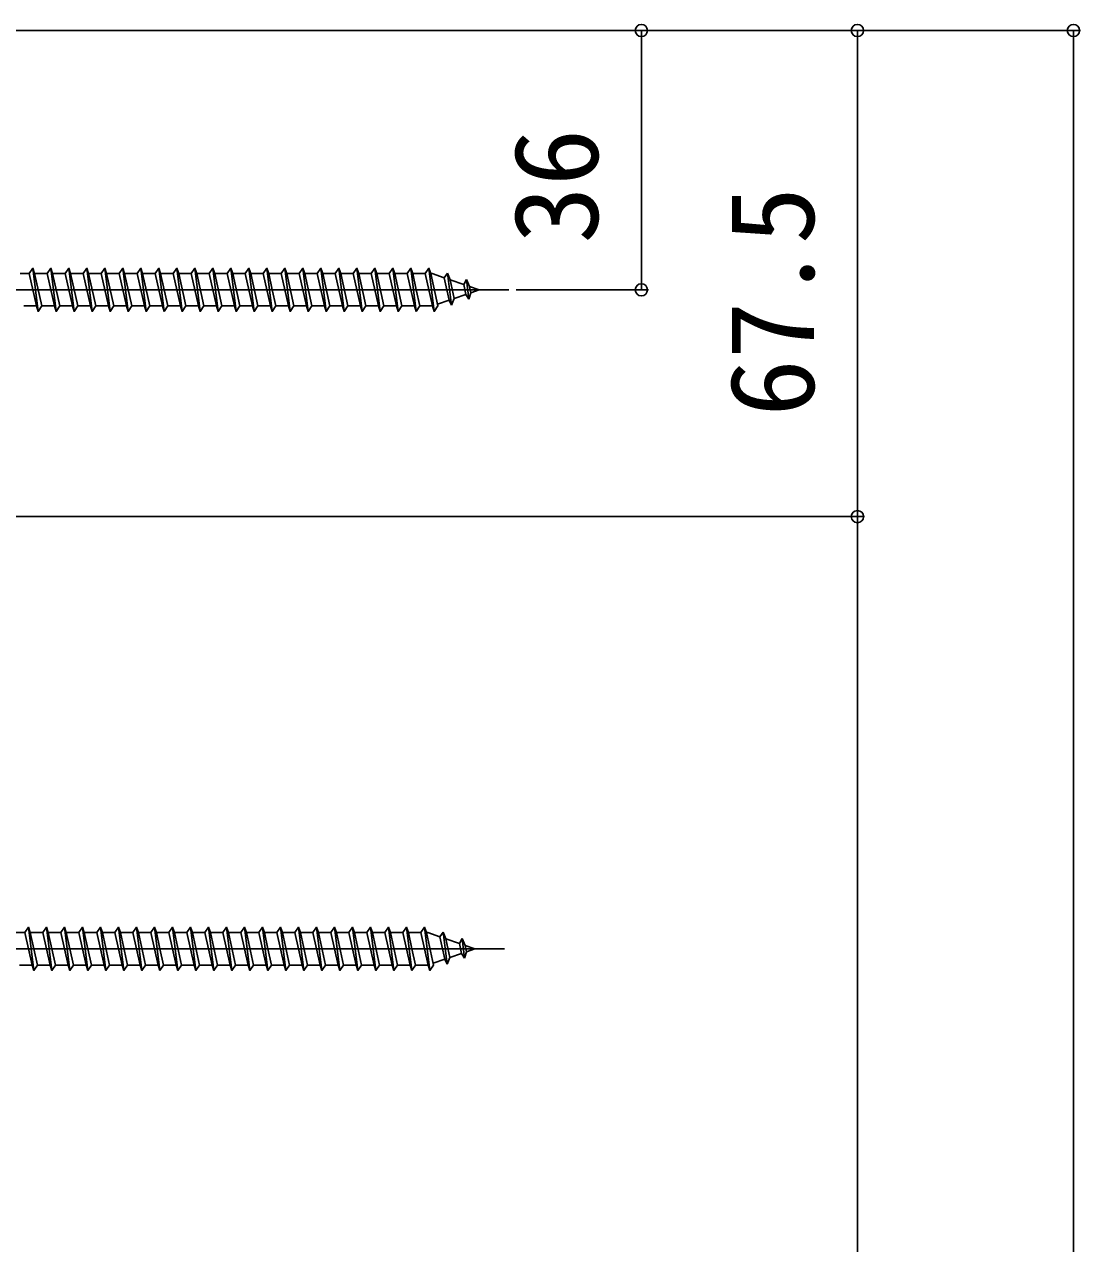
# Model space of a CAD drawing. Units: millimetres, scale not verified. Extents: x -700 to 700, y -1043 to 1037.
# Drawn here: x 204.8 to 351.5, y 631.4 to 800.7 of the extents above; entities that cross this region are included whole.
import ezdxf
from ezdxf.enums import TextEntityAlignment as Align

# ---------------------------------------------------------------- set-up
doc = ezdxf.new("R2010")
doc.units = ezdxf.units.MM
doc.header["$LTSCALE"] = 6
for name, color, linetype in [('0-4_YKK_12', 2, 'Continuous'), ('0-5_YKK_13', 4, 'Continuous'), ('0-6_YKK_D', 6, 'Continuous')]:
    doc.layers.add(name, color=color, linetype=linetype)
doc.styles.add('ＭＳ ゴシック', font='')
doc.styles.get('ＭＳ ゴシック').set_extended_font_data('MS Gothic')

msp = doc.modelspace()

# ---------------------------------------------------------------- linework, layer by layer
at = {"layer": '0-4_YKK_12'}
for p, q in [((169.999, 763.855), (272.108, 763.855)), ((169.399, 672.35), (271.508, 672.35))]:
    msp.add_line(p, q, dxfattribs=at)
at = {"layer": '0-5_YKK_13'}
for p, q in [((204.249, 766.105), (205.499, 766.105)), ((205.999, 766.855), (206.749, 760.855)), ((206.249, 766.105), (207.999, 766.105)), ((206.249, 766.105), (207.249, 761.605)), ((208.499, 766.855), (209.249, 760.855)), ((208.749, 766.105), (210.499, 766.105)), ((208.749, 766.105), (209.749, 761.605)), ((210.999, 766.855), (211.749, 760.855)), ((211.249, 766.105), (212.999, 766.105)), ((211.249, 766.105), (212.249, 761.605)), ((213.499, 766.855), (214.249, 760.855)), ((213.749, 766.105), (215.499, 766.105)), ((213.749, 766.105), (214.749, 761.605)), ((215.999, 766.855), (216.749, 760.855)), ((216.249, 766.105), (217.999, 766.105)), ((216.249, 766.105), (217.249, 761.605)), ((218.499, 766.855), (219.249, 760.855)), ((218.749, 766.105), (220.499, 766.105)), ((218.749, 766.105), (219.749, 761.605)), ((220.999, 766.855), (221.749, 760.855)), ((221.249, 766.105), (222.999, 766.105)), ((221.249, 766.105), (222.249, 761.605)), ((223.499, 766.855), (224.249, 760.855)), ((223.749, 766.105), (224.249, 766.105)), ((223.749, 766.105), (224.249, 763.855)), ((224.249, 766.105), (225.499, 766.105)), ((225.999, 766.855), (226.749, 760.855)), ((226.249, 766.105), (227.999, 766.105)), ((226.249, 766.105), (227.249, 761.605)), ((228.499, 766.855), (229.249, 760.855)), ((228.749, 766.105), (230.499, 766.105)), ((228.749, 766.105), (229.749, 761.605)), ((230.999, 766.855), (231.749, 760.855)), ((231.249, 766.105), (232.999, 766.105)), ((231.249, 766.105), (232.249, 761.605)), ((233.499, 766.855), (234.249, 760.855)), ((233.749, 766.105), (235.499, 766.105)), ((233.749, 766.105), (234.749, 761.605)), ((235.999, 766.855), (236.749, 760.855)), ((236.249, 766.105), (237.999, 766.105)), ((236.249, 766.105), (237.249, 761.605)), ((237.999, 766.105), (238.999, 761.605)), ((238.499, 766.855), (239.249, 760.855)), ((238.749, 766.105), (239.249, 766.105)), ((238.749, 766.105), (239.249, 763.855)), ((239.249, 766.105), (240.499, 766.105)), ((240.999, 766.855), (241.749, 760.855)), ((241.249, 766.105), (242.999, 766.105)), ((241.249, 766.105), (242.249, 761.605)), ((243.499, 766.855), (244.249, 760.855)), ((243.749, 766.105), (245.499, 766.105)), ((243.749, 766.105), (244.749, 761.605)), ((245.999, 766.855), (246.749, 760.855)), ((246.249, 766.105), (247.999, 766.105)), ((246.249, 766.105), (247.249, 761.605)), ((248.499, 766.855), (249.249, 760.855)), ((248.749, 766.105), (250.499, 766.105)), ((248.749, 766.105), (249.749, 761.605)), ((250.999, 766.855), (251.749, 760.855)), ((251.249, 766.105), (252.999, 766.105)), ((251.249, 766.105), (252.249, 761.605)), ((253.499, 766.855), (254.249, 760.855)), ((253.749, 766.105), (255.499, 766.105)), ((253.749, 766.105), (254.749, 761.605)), ((255.999, 766.855), (256.749, 760.855)), ((256.249, 766.105), (257.999, 766.105)), ((256.249, 766.105), (257.249, 761.605)), ((258.499, 766.855), (259.249, 760.855)), ((258.749, 766.105), (259.249, 766.105)), ((258.749, 766.105), (259.249, 763.855)), ((259.249, 766.105), (260.499, 766.105)), ((260.999, 766.855), (261.749, 760.855)), ((261.249, 766.105), (262.249, 761.605)), ((263.585, 766.168), (263.126, 765.532)), ((263.126, 765.532), (263.819, 762.415)), ((263.585, 766.168), (263.938, 765.253)), ((263.585, 766.168), (264.139, 761.732)), ((263.938, 765.253), (265.833, 764.6)), ((263.938, 765.253), (264.515, 762.655)), ((266.197, 765.268), (265.833, 764.6)), ((266.197, 765.268), (266.645, 764.321)), ((266.197, 765.268), (266.536, 762.558)), ((224.249, 763.855), (224.749, 761.605)), ((239.249, 763.855), (239.749, 761.605)), ((259.249, 763.855), (259.749, 761.605)), ((265.833, 764.6), (266.141, 763.215)), ((266.645, 764.321), (267.999, 763.855)), ((266.645, 764.321), (266.838, 763.455)), ((267.999, 763.855), (266.838, 763.455)), ((263.819, 762.415), (262.193, 761.855)), ((264.139, 761.732), (263.819, 762.415)), ((264.139, 761.732), (264.515, 762.655)), ((266.141, 763.215), (264.515, 762.655)), ((266.536, 762.558), (266.141, 763.215)), ((266.536, 762.558), (266.838, 763.455)), ((206.499, 761.605), (204.749, 761.605)), ((208.999, 761.605), (207.249, 761.605)), ((211.499, 761.605), (209.749, 761.605)), ((213.999, 761.605), (212.249, 761.605)), ((216.499, 761.605), (214.749, 761.605)), ((218.999, 761.605), (217.249, 761.605)), ((221.499, 761.605), (219.749, 761.605)), ((223.999, 761.605), (222.249, 761.605)), ((223.999, 761.605), (224.249, 760.855)), ((224.249, 760.855), (224.749, 761.605)), ((226.499, 761.605), (224.749, 761.605)), ((228.999, 761.605), (227.249, 761.605)), ((231.499, 761.605), (229.749, 761.605)), ((233.999, 761.605), (232.249, 761.605)), ((236.499, 761.605), (234.749, 761.605)), ((238.999, 761.605), (237.249, 761.605)), ((241.499, 761.605), (239.749, 761.605)), ((243.999, 761.605), (242.249, 761.605)), ((246.499, 761.605), (244.749, 761.605)), ((248.999, 761.605), (247.249, 761.605)), ((251.499, 761.605), (249.749, 761.605)), ((253.999, 761.605), (252.249, 761.605)), ((256.499, 761.605), (254.749, 761.605)), ((258.999, 761.605), (257.249, 761.605)), ((258.999, 761.605), (259.249, 760.855)), ((259.249, 760.855), (259.749, 761.605)), ((261.464, 761.605), (259.749, 761.605)), ((261.496, 761.616), (261.464, 761.605)), ((203.649, 674.6), (204.899, 674.6)), ((205.399, 675.35), (206.149, 669.35)), ((205.649, 674.6), (207.399, 674.6)), ((205.649, 674.6), (206.649, 670.1)), ((207.899, 675.35), (208.649, 669.35)), ((208.149, 674.6), (209.899, 674.6)), ((208.149, 674.6), (209.149, 670.1)), ((210.399, 675.35), (211.149, 669.35)), ((210.649, 674.6), (212.399, 674.6)), ((210.649, 674.6), (211.649, 670.1)), ((212.899, 675.35), (213.649, 669.35)), ((213.149, 674.6), (214.899, 674.6)), ((213.149, 674.6), (214.149, 670.1)), ((215.399, 675.35), (216.149, 669.35)), ((215.649, 674.6), (217.399, 674.6)), ((215.649, 674.6), (216.649, 670.1)), ((217.899, 675.35), (218.649, 669.35)), ((218.149, 674.6), (219.899, 674.6)), ((218.149, 674.6), (219.149, 670.1)), ((220.399, 675.35), (221.149, 669.35)), ((220.649, 674.6), (222.399, 674.6)), ((220.649, 674.6), (221.649, 670.1)), ((222.899, 675.35), (223.649, 669.35)), ((223.149, 674.6), (223.649, 674.6)), ((223.149, 674.6), (223.649, 672.35)), ((223.649, 674.6), (224.899, 674.6)), ((225.399, 675.35), (226.149, 669.35)), ((225.649, 674.6), (227.399, 674.6)), ((225.649, 674.6), (226.649, 670.1)), ((227.899, 675.35), (228.649, 669.35)), ((228.149, 674.6), (229.899, 674.6)), ((228.149, 674.6), (229.149, 670.1)), ((230.399, 675.35), (231.149, 669.35)), ((230.649, 674.6), (232.399, 674.6)), ((230.649, 674.6), (231.649, 670.1)), ((232.899, 675.35), (233.649, 669.35)), ((233.149, 674.6), (234.899, 674.6)), ((233.149, 674.6), (234.149, 670.1)), ((235.399, 675.35), (236.149, 669.35)), ((235.649, 674.6), (237.399, 674.6)), ((235.649, 674.6), (236.649, 670.1)), ((237.399, 674.6), (238.399, 670.1)), ((237.899, 675.35), (238.649, 669.35)), ((238.149, 674.6), (238.649, 674.6)), ((238.149, 674.6), (238.649, 672.35)), ((238.649, 674.6), (239.899, 674.6)), ((240.399, 675.35), (241.149, 669.35)), ((240.649, 674.6), (242.399, 674.6)), ((240.649, 674.6), (241.649, 670.1)), ((242.899, 675.35), (243.649, 669.35)), ((243.149, 674.6), (244.899, 674.6)), ((243.149, 674.6), (244.149, 670.1)), ((245.399, 675.35), (246.149, 669.35)), ((245.649, 674.6), (247.399, 674.6)), ((245.649, 674.6), (246.649, 670.1)), ((247.899, 675.35), (248.649, 669.35)), ((248.149, 674.6), (249.899, 674.6)), ((248.149, 674.6), (249.149, 670.1)), ((250.399, 675.35), (251.149, 669.35)), ((250.649, 674.6), (252.399, 674.6)), ((250.649, 674.6), (251.649, 670.1)), ((252.899, 675.35), (253.649, 669.35)), ((253.149, 674.6), (254.899, 674.6)), ((253.149, 674.6), (254.149, 670.1)), ((255.399, 675.35), (256.149, 669.35)), ((255.649, 674.6), (257.399, 674.6)), ((255.649, 674.6), (256.649, 670.1)), ((257.899, 675.35), (258.649, 669.35)), ((258.149, 674.6), (258.649, 674.6)), ((258.149, 674.6), (258.649, 672.35)), ((258.649, 674.6), (259.899, 674.6)), ((260.399, 675.35), (261.149, 669.35)), ((260.649, 674.6), (261.649, 670.1)), ((262.985, 674.663), (262.526, 674.027)), ((262.526, 674.027), (263.219, 670.91)), ((262.985, 674.663), (263.338, 673.748)), ((262.985, 674.663), (263.539, 670.227)), ((265.597, 673.763), (265.233, 673.095)), ((265.597, 673.763), (266.045, 672.816)), ((265.597, 673.763), (265.936, 671.053)), ((223.649, 672.35), (224.149, 670.1)), ((238.649, 672.35), (239.149, 670.1)), ((258.649, 672.35), (259.149, 670.1)), ((263.338, 673.748), (265.233, 673.095)), ((263.338, 673.748), (263.915, 671.15)), ((265.233, 673.095), (265.541, 671.71)), ((266.045, 672.816), (267.399, 672.35)), ((266.045, 672.816), (266.238, 671.95)), ((267.399, 672.35), (266.238, 671.95)), ((263.219, 670.91), (261.593, 670.35)), ((263.539, 670.227), (263.219, 670.91)), ((263.539, 670.227), (263.915, 671.15)), ((265.541, 671.71), (263.915, 671.15)), ((265.936, 671.053), (265.541, 671.71)), ((265.936, 671.053), (266.238, 671.95)), ((205.899, 670.1), (204.149, 670.1)), ((208.399, 670.1), (206.649, 670.1)), ((210.899, 670.1), (209.149, 670.1)), ((213.399, 670.1), (211.649, 670.1)), ((215.899, 670.1), (214.149, 670.1)), ((218.399, 670.1), (216.649, 670.1)), ((220.899, 670.1), (219.149, 670.1)), ((223.399, 670.1), (221.649, 670.1)), ((223.399, 670.1), (223.649, 669.35)), ((223.649, 669.35), (224.149, 670.1)), ((225.899, 670.1), (224.149, 670.1)), ((228.399, 670.1), (226.649, 670.1)), ((230.899, 670.1), (229.149, 670.1)), ((233.399, 670.1), (231.649, 670.1)), ((235.899, 670.1), (234.149, 670.1)), ((238.399, 670.1), (236.649, 670.1)), ((240.899, 670.1), (239.149, 670.1)), ((243.399, 670.1), (241.649, 670.1)), ((245.899, 670.1), (244.149, 670.1)), ((248.399, 670.1), (246.649, 670.1)), ((250.899, 670.1), (249.149, 670.1)), ((253.399, 670.1), (251.649, 670.1)), ((255.899, 670.1), (254.149, 670.1)), ((258.399, 670.1), (256.649, 670.1)), ((258.399, 670.1), (258.649, 669.35)), ((258.649, 669.35), (259.149, 670.1)), ((260.864, 670.1), (259.149, 670.1)), ((260.896, 670.111), (260.864, 670.1))]:
    msp.add_line(p, q, dxfattribs=at)
for points in [[(205.499, 766.105), (205.999, 766.855), (206.249, 766.105)], [(205.499, 766.105), (206.499, 761.605), (206.749, 760.855), (207.249, 761.605)], [(207.999, 766.105), (208.499, 766.855), (208.749, 766.105)], [(207.999, 766.105), (208.999, 761.605), (209.249, 760.855), (209.749, 761.605)], [(210.499, 766.105), (210.999, 766.855), (211.249, 766.105)], [(210.499, 766.105), (211.499, 761.605), (211.749, 760.855), (212.249, 761.605)], [(212.999, 766.105), (213.499, 766.855), (213.749, 766.105)], [(212.999, 766.105), (213.999, 761.605), (214.249, 760.855), (214.749, 761.605)], [(215.499, 766.105), (215.999, 766.855), (216.249, 766.105)], [(215.499, 766.105), (216.499, 761.605), (216.749, 760.855), (217.249, 761.605)], [(217.999, 766.105), (218.499, 766.855), (218.749, 766.105)], [(217.999, 766.105), (218.999, 761.605), (219.249, 760.855), (219.749, 761.605)], [(220.499, 766.105), (220.999, 766.855), (221.249, 766.105)], [(220.499, 766.105), (221.499, 761.605), (221.749, 760.855), (222.249, 761.605)], [(222.999, 766.105), (223.499, 766.855), (223.749, 766.105)], [(222.999, 766.105), (223.999, 761.605), (224.249, 760.855)], [(225.499, 766.105), (225.999, 766.855), (226.249, 766.105)], [(225.499, 766.105), (226.499, 761.605), (226.749, 760.855), (227.249, 761.605)], [(227.999, 766.105), (228.499, 766.855), (228.749, 766.105)], [(227.999, 766.105), (228.999, 761.605), (229.249, 760.855), (229.749, 761.605)], [(230.499, 766.105), (230.999, 766.855), (231.249, 766.105)], [(230.499, 766.105), (231.499, 761.605), (231.749, 760.855), (232.249, 761.605)], [(232.999, 766.105), (233.499, 766.855), (233.749, 766.105)], [(232.999, 766.105), (233.999, 761.605), (234.249, 760.855), (234.749, 761.605)], [(235.499, 766.105), (235.999, 766.855), (236.249, 766.105)], [(235.499, 766.105), (236.499, 761.605), (236.749, 760.855), (237.249, 761.605)], [(237.999, 766.105), (238.499, 766.855), (238.749, 766.105)], [(240.499, 766.105), (240.999, 766.855), (241.249, 766.105)], [(240.499, 766.105), (241.499, 761.605), (241.749, 760.855), (242.249, 761.605)], [(242.999, 766.105), (243.499, 766.855), (243.749, 766.105)], [(242.999, 766.105), (243.999, 761.605), (244.249, 760.855), (244.749, 761.605)], [(245.499, 766.105), (245.999, 766.855), (246.249, 766.105)], [(245.499, 766.105), (246.499, 761.605), (246.749, 760.855), (247.249, 761.605)], [(247.999, 766.105), (248.499, 766.855), (248.749, 766.105)], [(247.999, 766.105), (248.999, 761.605), (249.249, 760.855), (249.749, 761.605)], [(250.499, 766.105), (250.999, 766.855), (251.249, 766.105)], [(250.499, 766.105), (251.499, 761.605), (251.749, 760.855), (252.249, 761.605)], [(252.999, 766.105), (253.499, 766.855), (253.749, 766.105)], [(252.999, 766.105), (253.999, 761.605), (254.249, 760.855), (254.749, 761.605)], [(255.499, 766.105), (255.999, 766.855), (256.249, 766.105)], [(255.499, 766.105), (256.499, 761.605), (256.749, 760.855), (257.249, 761.605)], [(257.999, 766.105), (258.499, 766.855), (258.749, 766.105)], [(257.999, 766.105), (258.999, 761.605), (259.249, 760.855)], [(260.499, 766.105), (260.999, 766.855), (261.249, 766.105)], [(260.499, 766.105), (261.499, 761.605), (261.749, 760.855), (262.249, 761.605)], [(261.249, 766.105), (261.464, 766.105), (263.126, 765.532)], [(238.999, 761.605), (239.249, 760.855), (239.749, 761.605)], [(204.899, 674.6), (205.399, 675.35), (205.649, 674.6)], [(204.899, 674.6), (205.899, 670.1), (206.149, 669.35), (206.649, 670.1)], [(207.399, 674.6), (207.899, 675.35), (208.149, 674.6)], [(207.399, 674.6), (208.399, 670.1), (208.649, 669.35), (209.149, 670.1)], [(209.899, 674.6), (210.399, 675.35), (210.649, 674.6)], [(209.899, 674.6), (210.899, 670.1), (211.149, 669.35), (211.649, 670.1)], [(212.399, 674.6), (212.899, 675.35), (213.149, 674.6)], [(212.399, 674.6), (213.399, 670.1), (213.649, 669.35), (214.149, 670.1)], [(214.899, 674.6), (215.399, 675.35), (215.649, 674.6)], [(214.899, 674.6), (215.899, 670.1), (216.149, 669.35), (216.649, 670.1)], [(217.399, 674.6), (217.899, 675.35), (218.149, 674.6)], [(217.399, 674.6), (218.399, 670.1), (218.649, 669.35), (219.149, 670.1)], [(219.899, 674.6), (220.399, 675.35), (220.649, 674.6)], [(219.899, 674.6), (220.899, 670.1), (221.149, 669.35), (221.649, 670.1)], [(222.399, 674.6), (222.899, 675.35), (223.149, 674.6)], [(222.399, 674.6), (223.399, 670.1), (223.649, 669.35)], [(224.899, 674.6), (225.399, 675.35), (225.649, 674.6)], [(224.899, 674.6), (225.899, 670.1), (226.149, 669.35), (226.649, 670.1)], [(227.399, 674.6), (227.899, 675.35), (228.149, 674.6)], [(227.399, 674.6), (228.399, 670.1), (228.649, 669.35), (229.149, 670.1)], [(229.899, 674.6), (230.399, 675.35), (230.649, 674.6)], [(229.899, 674.6), (230.899, 670.1), (231.149, 669.35), (231.649, 670.1)], [(232.399, 674.6), (232.899, 675.35), (233.149, 674.6)], [(232.399, 674.6), (233.399, 670.1), (233.649, 669.35), (234.149, 670.1)], [(234.899, 674.6), (235.399, 675.35), (235.649, 674.6)], [(234.899, 674.6), (235.899, 670.1), (236.149, 669.35), (236.649, 670.1)], [(237.399, 674.6), (237.899, 675.35), (238.149, 674.6)], [(239.899, 674.6), (240.399, 675.35), (240.649, 674.6)], [(239.899, 674.6), (240.899, 670.1), (241.149, 669.35), (241.649, 670.1)], [(242.399, 674.6), (242.899, 675.35), (243.149, 674.6)], [(242.399, 674.6), (243.399, 670.1), (243.649, 669.35), (244.149, 670.1)], [(244.899, 674.6), (245.399, 675.35), (245.649, 674.6)], [(244.899, 674.6), (245.899, 670.1), (246.149, 669.35), (246.649, 670.1)], [(247.399, 674.6), (247.899, 675.35), (248.149, 674.6)], [(247.399, 674.6), (248.399, 670.1), (248.649, 669.35), (249.149, 670.1)], [(249.899, 674.6), (250.399, 675.35), (250.649, 674.6)], [(249.899, 674.6), (250.899, 670.1), (251.149, 669.35), (251.649, 670.1)], [(252.399, 674.6), (252.899, 675.35), (253.149, 674.6)], [(252.399, 674.6), (253.399, 670.1), (253.649, 669.35), (254.149, 670.1)], [(254.899, 674.6), (255.399, 675.35), (255.649, 674.6)], [(254.899, 674.6), (255.899, 670.1), (256.149, 669.35), (256.649, 670.1)], [(257.399, 674.6), (257.899, 675.35), (258.149, 674.6)], [(257.399, 674.6), (258.399, 670.1), (258.649, 669.35)], [(259.899, 674.6), (260.399, 675.35), (260.649, 674.6)], [(259.899, 674.6), (260.899, 670.1), (261.149, 669.35), (261.649, 670.1)], [(260.649, 674.6), (260.864, 674.6), (262.526, 674.027)], [(238.399, 670.1), (238.649, 669.35), (239.149, 670.1)]]:
    msp.add_lwpolyline(points, dxfattribs=at)
at = {"layer": '0-6_YKK_D'}
for p, q in [((175.199, 799.855), (321.499, 799.855)), ((175.199, 799.855), (291.499, 799.855)), ((175.199, 799.855), (351.499, 799.855)), ((290.499, 799.855), (290.499, 763.855)), ((320.499, 732.355), (320.499, 799.855)), ((350.499, -172.2), (350.499, 799.855)), ((273.108, 763.855), (291.499, 763.855)), ((181.199, 732.355), (321.499, 732.355)), ((181.199, 732.355), (321.499, 732.355)), ((320.499, 119.8), (320.499, 732.355))]:
    msp.add_line(p, q, dxfattribs=at)
for centre in [(290.499, 799.855), (320.499, 799.855), (350.499, 799.855), (290.499, 763.855), (320.499, 732.355), (320.499, 732.355)]:
    msp.add_circle(centre, 0.85, dxfattribs=at)

# ---------------------------------------------------------------- texts
at = {"layer": '0-6_YKK_D', "style": 'ＭＳ ゴシック'}
for s, p in [('36', (287.999, 770.264)), ('67.5', (317.999, 746.241))]:
    msp.add_text(s, height=11.73, rotation=90, dxfattribs=at).set_placement(p, align=Align.BOTTOM_LEFT)

doc.saveas('drawing.dxf')
